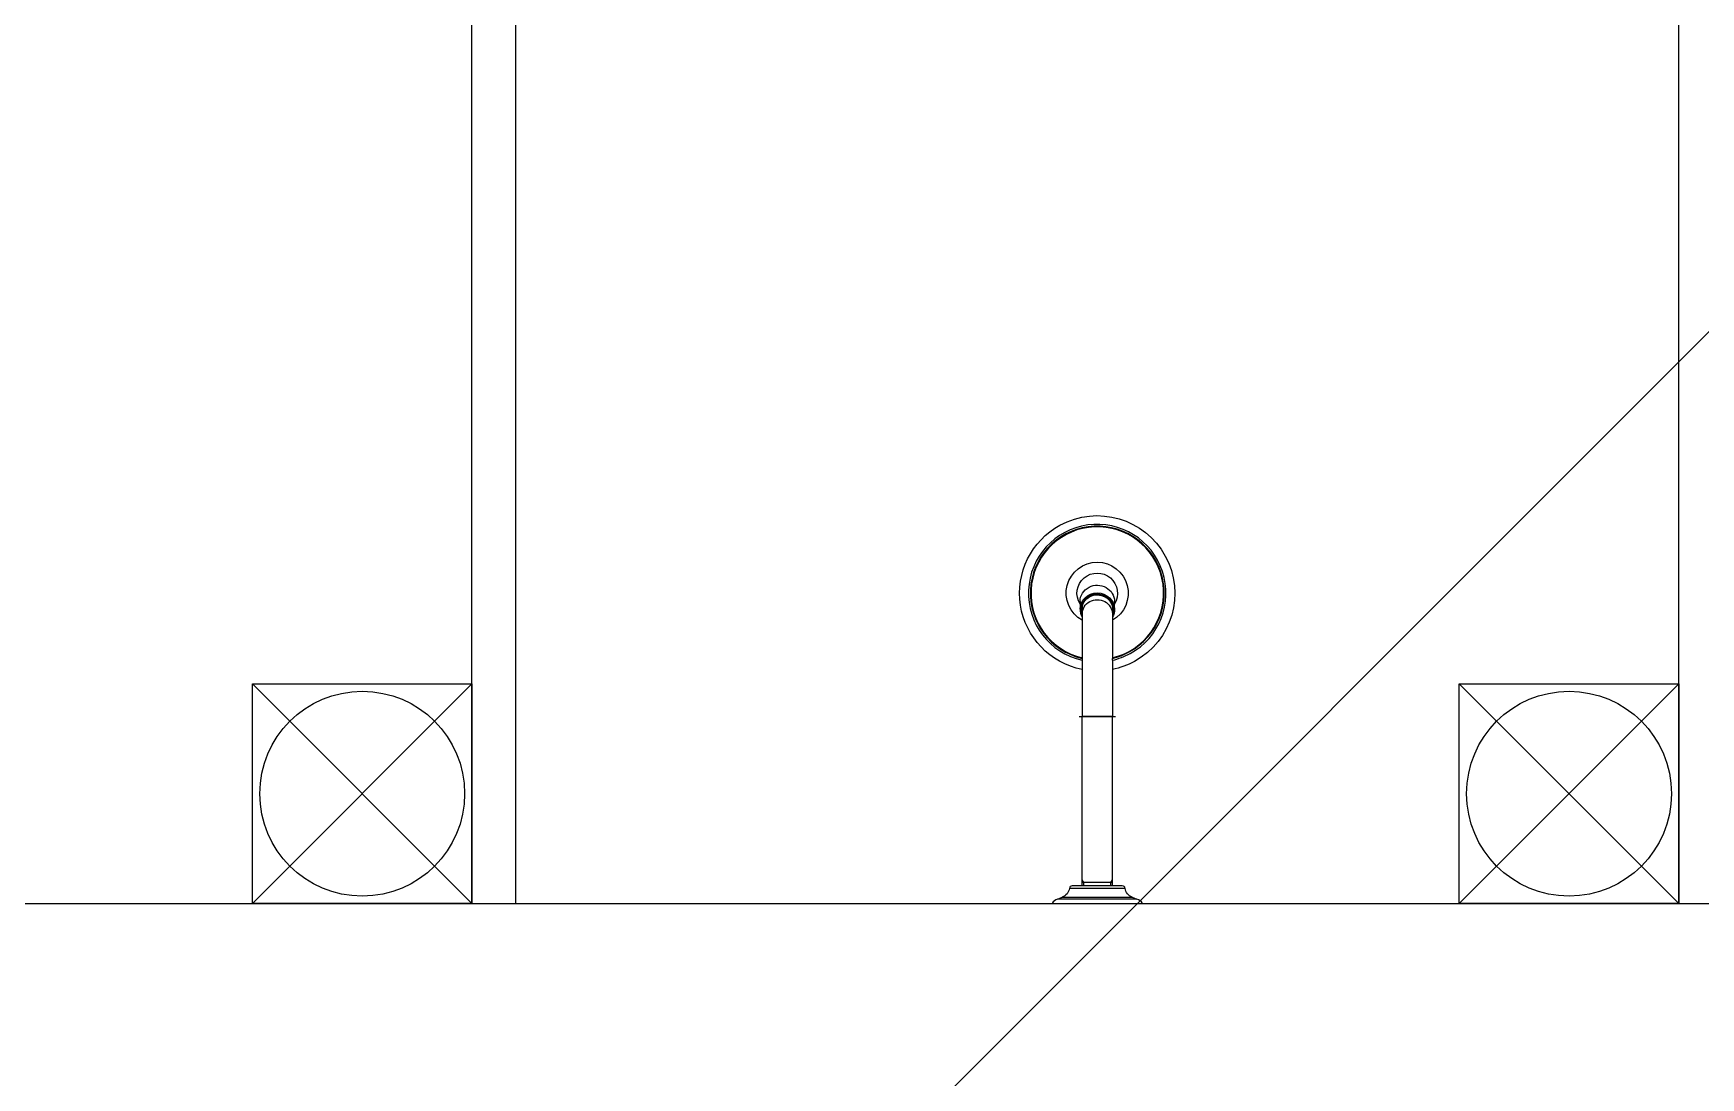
# Model space of a CAD drawing. Header units: millimetres. Extents: x 732 to 1037, y 127 to 299.
# Drawn here: x 737.353 to 738.493, y 283.858 to 284.572 of the extents above; entities that cross this region are included whole.
import ezdxf

# ---------------------------------------------------------------- set-up
doc = ezdxf.new("R2010")
doc.units = ezdxf.units.MM
doc.layers.add('I-ARQ', color=8, linetype='Continuous')

# ---------------------------------------------------------------- blocks, each defined once
blk = doc.blocks.new('A$C4CA24491')
at = {"layer": 'I-ARQ', "color": 2}
blk.add_line((0, 5.1752), (12.75, 17.9252), dxfattribs=at)

msp = doc.modelspace()

# ---------------------------------------------------------------- linework, layer by layer
at = {"layer": 'I-ARQ'}
for p, q in [((737.6526, 283.9775), (737.6526, 285.1875)), ((737.6826, 283.9775), (737.6826, 285.1875)), ((738.4776, 283.9775), (738.4776, 285.1875)), ((737.6526, 283.9775), (737.5026, 284.1275)), ((737.6526, 284.1275), (737.5026, 283.9775)), ((737.5026, 283.9775), (737.5026, 284.1275)), ((737.5026, 284.1275), (737.6526, 284.1275)), ((737.6526, 284.1275), (737.6526, 283.9775)), ((738.4776, 283.9775), (738.3276, 284.1275)), ((738.4776, 284.1275), (738.3276, 283.9775)), ((738.3276, 283.9775), (738.3276, 284.1275)), ((738.3276, 284.1275), (738.4776, 284.1275)), ((738.4776, 284.1275), (738.4776, 283.9775)), ((734.4326, 283.9775), (740.3776, 283.9775)), ((737.6526, 283.9775), (737.5026, 283.9775)), ((738.4776, 283.9775), (738.3276, 283.9775))]:
    msp.add_line(p, q, dxfattribs=at)
for points in [[(738.0697, 284.1374, -0.700978), (738.0546, 284.236, -1), (738.1055, 284.1429, -0.07613), (738.0904, 284.1374)], [(738.0904, 284.1437, 0.06962), (738.1026, 284.1483, 5.480122), (738.0697, 284.1437)], [(738.0904, 284.1437), (738.0904, 284.145, 0.067971), (738.102, 284.1494, 5.429636), (738.0697, 284.145)], [(738.0904, 284.171), (738.0904, 284.1454, 0.067551), (738.1018, 284.1497, 5.416932), (738.0697, 284.1454)], [(738.0697, 284.171, -3.836175), (738.0904, 284.171)], [(738.0683, 284.1821, -1.802734), (738.0918, 284.1821)], [(738.0683, 284.1839), (738.0683, 284.1785, 0.128945), (738.0697, 284.1733)], [(738.061, 283.9878, -0.280777), (738.0561, 283.9817)], [(738.0992, 283.9878, 0.377188), (738.0972, 283.9895), (738.063, 283.9895, 0.377188), (738.061, 283.9878)], [(738.104, 283.9817, -0.280777), (738.0992, 283.9878)], [(738.053, 283.9805, 0.164371), (738.0492, 283.9775), (738.111, 283.9775, 0.164371), (738.1072, 283.9805)]]:
    msp.add_lwpolyline(points, format="xyb", dxfattribs=at)
for points in [[(738.0697, 284.1805), (738.0697, 284.171)], [(738.0904, 284.1805), (738.0904, 284.171)], [(738.0918, 284.1821), (738.0918, 284.1839)], [(738.0918, 284.1786), (738.0918, 284.1821)], [(738.0697, 284.171), (738.0697, 284.1374)], [(738.0697, 284.1374), (738.0697, 284.1052)], [(738.0904, 284.1437), (738.0904, 284.1374)], [(738.0904, 284.1374), (738.0904, 284.1052)], [(738.0677, 284.1052), (738.0925, 284.1052)], [(738.0697, 283.9895), (738.0697, 284.1052)], [(738.0904, 284.1052), (738.0697, 284.1052)], [(738.0904, 283.9895), (738.0904, 284.1052)], [(738.0992, 283.9878), (738.061, 283.9878)], [(738.0708, 283.9895), (738.0708, 283.9919), (738.0697, 283.9937)], [(738.0904, 283.9919), (738.0697, 283.9919)], [(738.0894, 283.9919), (738.0719, 283.9919)], [(738.0894, 283.9919), (738.0904, 283.9937)], [(738.0894, 283.9895), (738.0894, 283.9919)]]:
    msp.add_lwpolyline(points, dxfattribs=at)
msp.add_lwpolyline([(738.1072, 283.9805), (738.053, 283.9805), (738.0561, 283.9817), (738.104, 283.9817)], close=True, dxfattribs=at)
for centre in [(737.5776, 284.0525), (738.4026, 284.0525)]:
    msp.add_circle(centre, 0.07, dxfattribs=at)
at = {"layer": 'I-ARQ', "extrusion": (0, 0, -1)}
for centre, major_axis, ratio, start_param, end_param in [((738.0801, 284.1839), (-0.0118, 0), 0.939693, -0.000029, 1.070796), ((738.0801, 284.1839), (-0.0118, 0), 0.939693, 1.070796, 3.141564), ((738.0801, 284.1784), (0.0113, 0), 0.939693, 2.733002, 6.691777), ((738.0801, 284.1784), (0.0112, 0), 0.939693, 2.754135, 6.670643), ((738.0801, 284.1786), (-0.0118, 0), 0.939693, -0.000042, 3.14155), ((738.0801, 284.1785), (0.0105, 0), 0.939693, 3.141564, 4.212389), ((738.0801, 284.1754), (-0.0103, 0), 0.939693, 0, 3.141593), ((738.0801, 284.1785), (0.0105, 0), 0.939693, 4.212389, 6.283156), ((738.0801, 284.1785), (-0.0105, 0), 0.939693, -0.199439, -0.000029), ((738.0801, 284.1791), (0.00722, 0.00722), 1, 3.73929, 3.900306), ((738.0801, 284.1791), (-0.00722, 0.00722), 1, 2.382882, 2.5439), ((738.0801, 284.1786), (-0.0118, 0), 0.942388, 3.140774, 3.638398), ((738.0801, 284.1785), (0.0105, 0), 0.939693, -0.000029, 0.199444)]:
    msp.add_ellipse(centre, major_axis=major_axis, ratio=ratio, start_param=start_param, end_param=end_param, dxfattribs=at)

# ---------------------------------------------------------------- block references
msp.add_blockref('A$C4CA24491', (733.6326, 274.3273))

doc.saveas('drawing.dxf')
